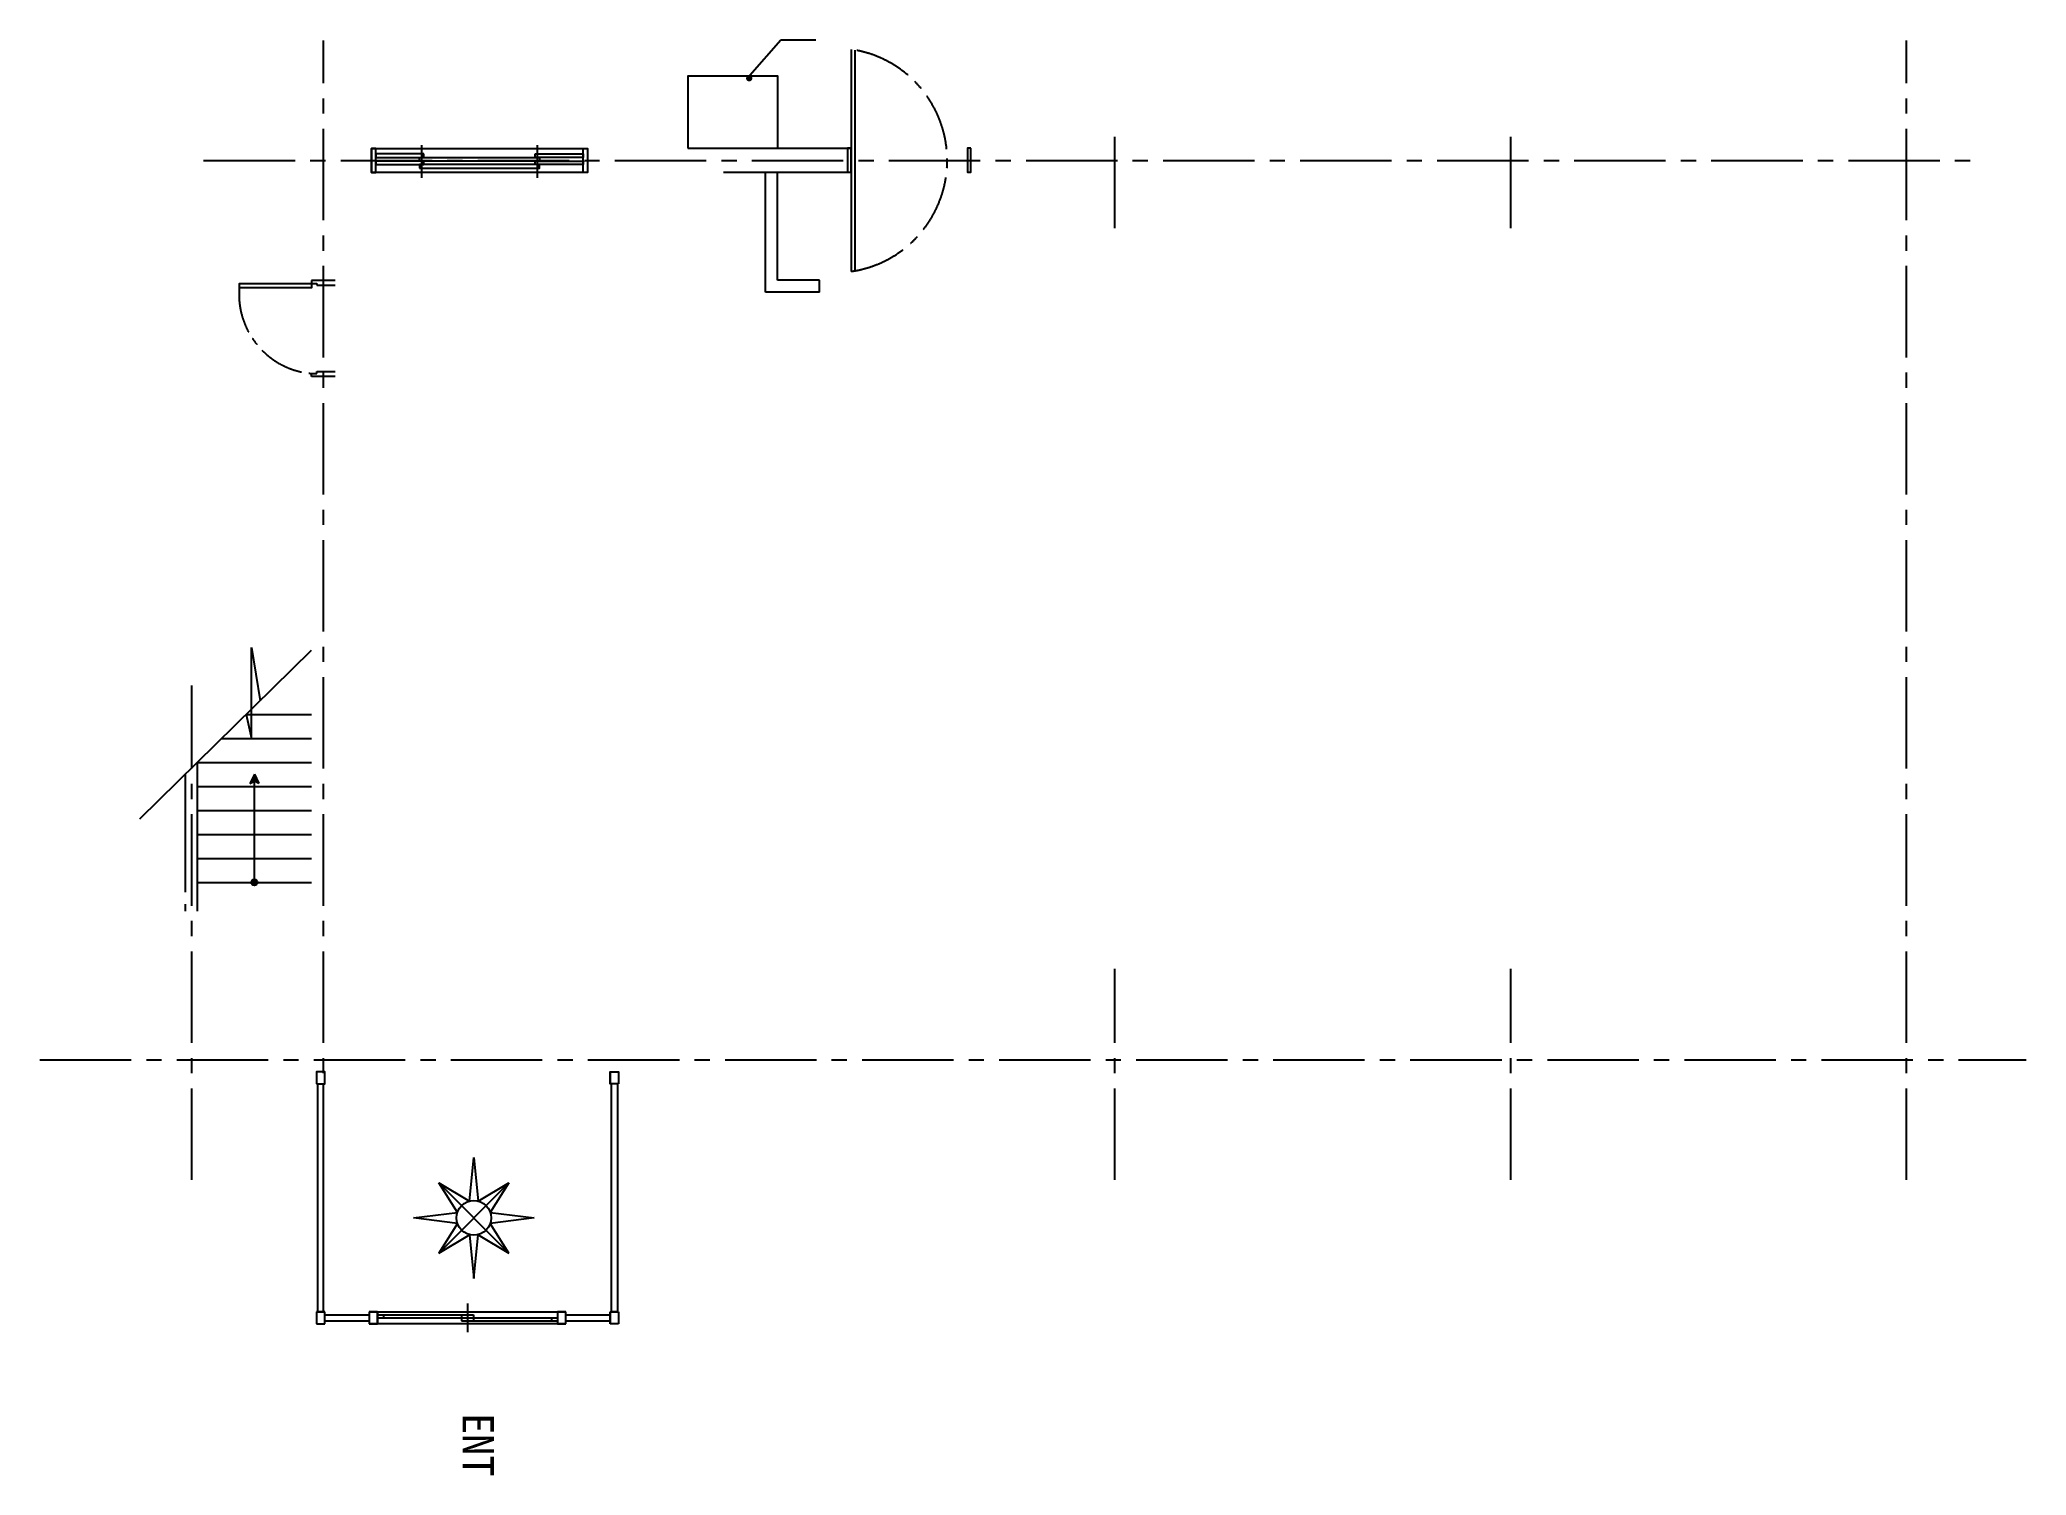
# Model space of a CAD drawing. Header units: millimetres. Extents: x 44 to 16611, y 535 to 12504.
import ezdxf

# ---------------------------------------------------------------- set-up
doc = ezdxf.new("R2010")
doc.units = ezdxf.units.MM
doc.linetypes.add('CENTER2', pattern=[28.575, 19.05, -3.175, 3.175, -3.175])
for name, color, linetype in [('CEN', 1, 'CENTER2'), ('DOOR', 7, 'Continuous'), ('HA', 9, 'Continuous'), ('TEX', 3, 'Continuous'), ('WALL', 7, 'Continuous')]:
    doc.layers.add(name, color=color, linetype=linetype)

msp = doc.modelspace()

# ---------------------------------------------------------------- hatches: boundary and pattern name
at = {"layer": 'HA'}
msp.add_hatch(color=256, dxfattribs=at).paths.add_polyline_path([(5934, 12183, 1), (5987, 12183, 1)])
at = {"layer": 'WALL'}
for points in [[(1834, 6381), (1796, 6303), (1834, 6323), (1872, 6303)], [(1859, 5478, 1), (1808, 5478, 1)]]:
    msp.add_hatch(color=256, dxfattribs=at).paths.add_polyline_path(points)

# ---------------------------------------------------------------- linework, layer by layer
for p, q in [((6097, 10400), (6097, 11400)), ((6197, 10500), (6197, 11400)), ((6547, 10500), (6197, 10500)), ((6547, 10400), (6547, 10500)), ((6547, 10400), (6097, 10400)), ((3628, 2820), (3664, 3185)), ((3664, 3185), (3700, 2820)), ((3371, 2388), (3957, 2974)), ((3957, 2388), (3371, 2974)), ((3527, 2726), (3371, 2974)), ((3371, 2974), (3628, 2820)), ((3700, 2820), (3957, 2974)), ((3957, 2974), (3801, 2726)), ((3160, 2681), (3527, 2726)), ((3527, 2635), (3160, 2681)), ((3801, 2726), (4168, 2681)), ((4168, 2681), (3801, 2635)), ((3527, 2635), (3371, 2388)), ((3371, 2388), (3628, 2541)), ((3628, 2541), (3664, 2177)), ((3664, 2177), (3700, 2541)), ((3700, 2541), (3957, 2388)), ((3957, 2388), (3801, 2635))]:
    msp.add_line(p, q)
msp.add_circle((3664, 2681), 144)
at = {"color": 9, "linetype": 'CENTER2', "ltscale": 20}
msp.add_arc((2368, 10381), 662, 175.1724, 264.8317, dxfattribs=at)
at = {"layer": 'CEN', "ltscale": 40}
for p, q in [((2411, 2998), (2411, 12498)), ((15611, 2998), (15611, 12498)), ((9011, 10934), (9011, 11798)), ((12311, 10934), (12311, 11798)), ((1411, 11498), (16197, 11498)), ((1311, 2998), (1311, 7121)), ((9011, 2998), (9011, 4759)), ((12311, 2998), (12311, 4759)), ((44, 3998), (16611, 3998))]:
    msp.add_line(p, q, dxfattribs=at)
at = {"layer": 'DOOR', "color": 4}
for p, q in [((6811, 12423), (6811, 10573)), ((6841, 12418), (6841, 10578)), ((2309, 10497), (2309, 10472)), ((2509, 10497), (2309, 10497)), ((2309, 10472), (2354, 10472)), ((2354, 10472), (2354, 10457)), ((2354, 10457), (2509, 10457)), ((2309, 9697), (2309, 9722)), ((2309, 9722), (2354, 9722)), ((2509, 9697), (2309, 9697)), ((2354, 9722), (2354, 9737)), ((2354, 9737), (2509, 9737)), ((2421, 1898), (2351, 1898)), ((2351, 1898), (2351, 1798)), ((2421, 1798), (2421, 1898)), ((2421, 1798), (2421, 1898)), ((2862, 1898), (2792, 1898)), ((2792, 1898), (2792, 1798)), ((2862, 1798), (2862, 1898)), ((2862, 1898), (2862, 1798)), ((4362, 1898), (4362, 1798)), ((4432, 1898), (4362, 1898)), ((4362, 1898), (4362, 1798)), ((4432, 1798), (4432, 1898)), ((4801, 1798), (4801, 1898)), ((4801, 1898), (4871, 1898)), ((4801, 1898), (4801, 1798)), ((4871, 1898), (4871, 1798)), ((2351, 1798), (2421, 1798)), ((2792, 1798), (2862, 1798)), ((4362, 1798), (4432, 1798)), ((4871, 1798), (4801, 1798))]:
    msp.add_line(p, q, dxfattribs=at)
for points in [[(2309, 10472), (2309, 10437), (1709, 10437), (1709, 10472)], [(2351, 3798), (2421, 3798), (2421, 3898), (2351, 3898)], [(4871, 3798), (4801, 3798), (4801, 3898), (4871, 3898)]]:
    msp.add_lwpolyline(points, close=True, dxfattribs=at)
for points in [[(2411, 3898), (2361, 3898)], [(2421, 3798), (2421, 3898)], [(4801, 3898), (4801, 3798)], [(4811, 3898), (4861, 3898)]]:
    msp.add_lwpolyline(points, dxfattribs=at)
at = {"layer": 'HA'}
for p, q in [((5965, 12210), (6225, 12504)), ((6225, 12504), (6517, 12504)), ((1811, 6678), (1811, 7437)), ((1811, 7437), (1881, 6992)), ((1765, 6878), (1811, 6678))]:
    msp.add_line(p, q, dxfattribs=at)
at = {"layer": 'HA', "color": 9}
for p, q in [((3229, 11626), (3229, 11352)), ((4193, 11626), (4193, 11352)), ((5902, 11600), (6442, 11600)), ((880, 6007), (2309, 7414)), ((2361, 3798), (2361, 1898)), ((2411, 1898), (2411, 3798)), ((4811, 1898), (4811, 3798)), ((4861, 3798), (4861, 1898)), ((2361, 1898), (2411, 1898)), ((2421, 1873), (2792, 1873)), ((2421, 1823), (2792, 1823)), ((2792, 1898), (4432, 1898)), ((2862, 1873), (3662, 1873)), ((2862, 1848), (4362, 1848)), ((2912, 1873), (2912, 1848)), ((3562, 1873), (3562, 1823)), ((3562, 1823), (4362, 1823)), ((3612, 1967), (3612, 1729)), ((3662, 1873), (3662, 1823)), ((4312, 1848), (4312, 1823)), ((4432, 1873), (4801, 1873)), ((4432, 1823), (4801, 1823)), ((4861, 1898), (4811, 1898)), ((4432, 1798), (2792, 1798))]:
    msp.add_line(p, q, dxfattribs=at)
for points in [[(2811, 11598), (4611, 11598), (4611, 11398), (2811, 11398)], [(2811, 11398), (2846, 11398), (2846, 11598), (2811, 11598)], [(4611, 11398), (4576, 11398), (4576, 11598), (4611, 11598)], [(3246, 11553), (2846, 11553), (2846, 11523), (3246, 11523)], [(3246, 11493), (2846, 11493), (2846, 11463), (3246, 11463)], [(3211, 11523), (4211, 11523), (4211, 11493), (3211, 11493)], [(3211, 11433), (4211, 11433), (4211, 11463), (3211, 11463)], [(4176, 11553), (4576, 11553), (4576, 11523), (4176, 11523)], [(4176, 11493), (4576, 11493), (4576, 11463), (4176, 11463)]]:
    msp.add_lwpolyline(points, close=True, dxfattribs=at)
at = {"layer": 'HA', "color": 9, "linetype": 'CENTER2', "ltscale": 25}
msp.add_arc((6677, 11498), 935, 278.2892, 81.7108, dxfattribs=at)
at = {"layer": 'WALL', "ltscale": 40}
for p, q in [((2811, 11398), (2811, 11598)), ((5747, 11600), (6811, 11600)), ((5747, 11400), (6811, 11400)), ((6016, 11400), (6616, 11400)), ((1359, 5238), (1359, 6478)), ((1259, 5398), (1259, 6380)), ((1259, 5238), (1259, 5298))]:
    msp.add_line(p, q, dxfattribs=at)
at = {"layer": 'WALL'}
for p, q in [((1765, 6878), (2309, 6878)), ((1562, 6678), (2309, 6678)), ((1359, 6478), (2309, 6478)), ((1834, 6381), (1796, 6303)), ((1796, 6303), (1834, 6323)), ((1834, 6381), (1872, 6303)), ((1834, 5504), (1834, 6323)), ((1872, 6303), (1834, 6323)), ((1359, 6278), (2309, 6278)), ((1359, 6078), (2309, 6078)), ((1359, 5878), (2309, 5878)), ((1359, 5678), (2309, 5678)), ((1359, 5478), (1808, 5478)), ((1859, 5478), (2309, 5478))]:
    msp.add_line(p, q, dxfattribs=at)
for points in [[(5449, 11600), (6199, 11600), (6199, 12200), (5449, 12200)], [(6811, 11600), (6781, 11600), (6781, 11400), (6811, 11400)], [(7810, 11600), (7780, 11600), (7780, 11400), (7810, 11400)]]:
    msp.add_lwpolyline(points, close=True, dxfattribs=at)
msp.add_circle((1834, 5478), 25.8, dxfattribs=at)

# ---------------------------------------------------------------- texts
at = {"layer": 'TEX'}
msp.add_text('ENT', height=259.2, rotation=270, dxfattribs=at).set_placement((3572, 1054))

doc.saveas('drawing.dxf')
